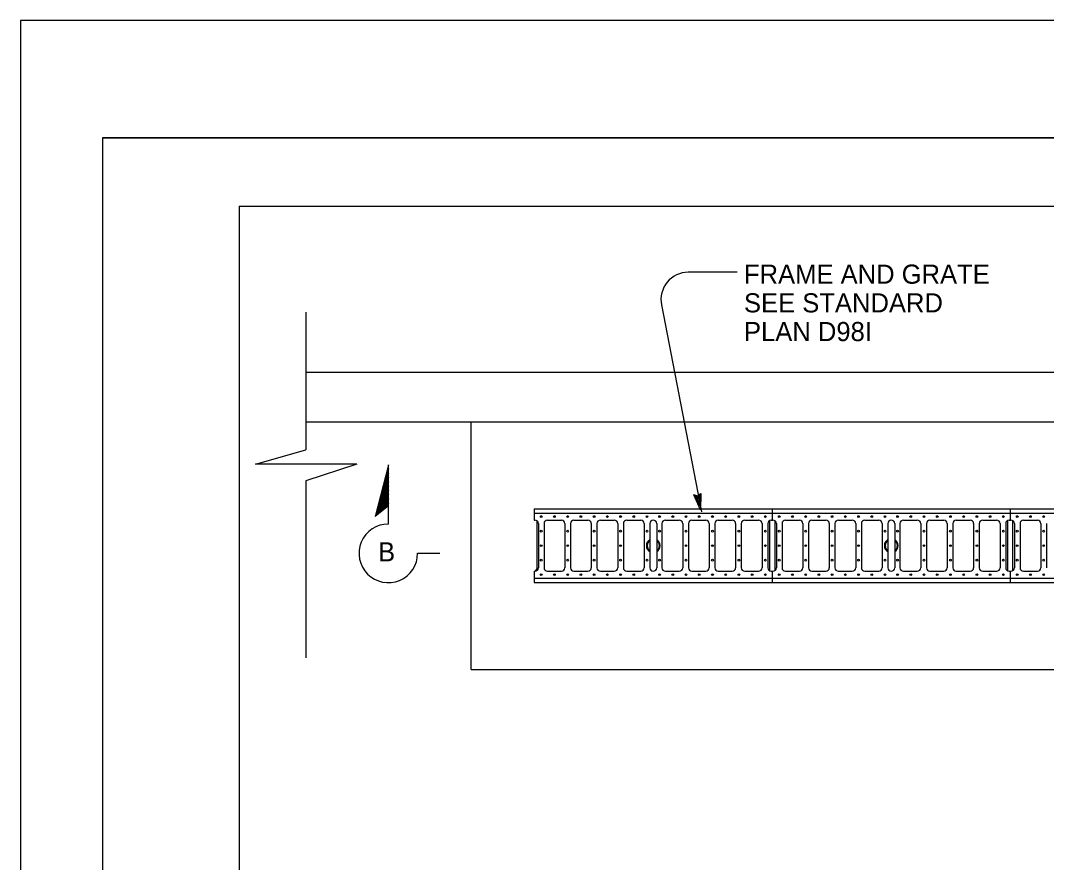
# Model space of a CAD drawing. Extents: x -893 to 867, y -474 to 712.
# Drawn here: x -893.5 to -517.9, y 403.8 to 712 of the extents above; entities that cross this region are included whole.
import ezdxf

# ---------------------------------------------------------------- set-up
doc = ezdxf.new("R2010")
doc.units = 0
for name, color, linetype in [('10 Sheet Format', 7, 'Continuous'), ('22 Misc Cnst Det', 7, 'Continuous'), ('36 Drainage', 7, 'Continuous'), ('56 Stage 3 Anno', 7, 'Continuous'), ('57 Undefined', 7, 'Continuous'), ('60 Nongeo Data', 7, 'Continuous')]:
    doc.layers.add(name, color=color, linetype=linetype)

msp = doc.modelspace()

# ---------------------------------------------------------------- linework, layer by layer
at = {"layer": '10 Sheet Format'}
for p, q in [((-863.42, 668.96), (-863.42, -431.04)), ((-863.42, 668.96), (836.58, 668.96)), ((-813.45, 643.96), (811.54, 643.96)), ((-813.45, 643.96), (-813.45, -406.04)), ((-813.45, 643.96), (-813.45, -406.04))]:
    msp.add_line(p, q, dxfattribs=at)
for points in [[(-893.46, -474.04), (866.54, -474.04), (866.54, 711.96), (-893.46, 711.96)], [(-863.42, -431.04), (836.58, -431.04), (836.58, 668.96), (-863.42, 668.96)]]:
    msp.add_lwpolyline(points, close=True, dxfattribs=at)
at = {"layer": '22 Misc Cnst Det'}
for p, q in [((-758.8, 549.37), (-763.63, 530.42)), ((-758.8, 527.66), (-758.8, 549.37)), ((-758.8, 547.81), (-763.13, 530.83)), ((-758.8, 546.25), (-762.63, 531.23)), ((-758.8, 544.69), (-762.13, 531.64)), ((-758.8, 543.14), (-761.63, 532.04)), ((-758.8, 541.58), (-761.12, 532.45)), ((-758.8, 540.02), (-760.62, 532.85)), ((-758.8, 538.46), (-760.12, 533.26)), ((-758.8, 534.33), (-763.63, 530.42)), ((-758.8, 536.9), (-759.62, 533.66)), ((-758.8, 535.34), (-759.12, 534.07)), ((-748.08, 516.95), (-739.93, 516.95))]:
    msp.add_line(p, q, dxfattribs=at)
msp.add_arc((-758.8, 516.95), 10.72, 90, 0.0005, dxfattribs=at)
at = {"layer": '36 Drainage'}
msp.add_lwpolyline([(-704.97, 510.43), (-704.51, 511.11)], dxfattribs=at)
at = {"layer": '56 Stage 3 Anno'}
for p, q in [((-631.1, 619.81), (-649.01, 619.81)), ((-788.96, 605.15), (-788.96, 554.87)), ((-658.83, 607.9), (-644.12, 532.13)), ((-807.47, 549.52), (-788.96, 554.87)), ((-770.39, 549.52), (-807.47, 549.52)), ((-770.39, 549.52), (-788.96, 543.49)), ((-788.96, 543.49), (-788.96, 478.71))]:
    msp.add_line(p, q, dxfattribs=at)
msp.add_lwpolyline([(-644.4, 538.86), (-644.57, 532.82), (-646.98, 538.36), (-646.6, 538.22), (-644.83, 534.16), (-644.7, 538.59), (-645.01, 538.32), (-645.09, 535.48), (-646.22, 538.08), (-645.83, 537.94), (-645.34, 536.82), (-645.31, 538.05), (-645.55, 537.84), (-646.98, 538.36), (-645.55, 537.84)], close=True, dxfattribs=at)
msp.add_arc((-649.01, 609.81), 10, 90, 190.9863, dxfattribs=at)
at = {"layer": '60 Nongeo Data'}
for p, q in [((-788.96, 583.28), (-123.43, 583.28)), ((-788.96, 565.13), (-123.43, 565.13)), ((-728.46, 474.37), (-728.46, 565.13)), ((-705.46, 533.24), (-123.43, 533.24)), ((-705.46, 533.24), (-705.46, 529.11)), ((-705.46, 531.65), (-618.34, 531.65)), ((-618.34, 533.24), (-618.34, 529.11)), ((-618.34, 531.65), (-531.22, 531.65)), ((-531.22, 533.24), (-531.22, 529.11)), ((-531.22, 531.65), (-444.1, 531.65)), ((-705.46, 529.11), (-705.15, 529.11)), ((-704.51, 528.94), (-704.51, 510.56)), ((-703.88, 527.84), (-703.88, 511.65)), ((-701.81, 527.84), (-701.81, 511.65)), ((-700.54, 529.11), (-695.47, 529.11)), ((-694.2, 527.84), (-694.2, 511.65)), ((-692.13, 527.84), (-692.13, 511.65)), ((-690.86, 529.11), (-685.79, 529.11)), ((-684.52, 527.84), (-684.52, 511.65)), ((-682.45, 527.84), (-682.45, 511.65)), ((-681.18, 529.11), (-676.1, 529.11)), ((-674.84, 527.84), (-674.84, 511.65)), ((-672.77, 527.84), (-672.77, 511.65)), ((-671.5, 529.11), (-666.43, 529.11)), ((-665.16, 527.84), (-665.16, 511.65)), ((-663.09, 527.84), (-663.09, 511.65)), ((-660.55, 527.84), (-660.55, 511.65)), ((-658.65, 527.84), (-658.65, 511.65)), ((-657.38, 529.11), (-652.3, 529.11)), ((-651.03, 527.84), (-651.03, 511.65)), ((-648.97, 527.84), (-648.97, 511.65)), ((-647.7, 529.11), (-642.62, 529.11)), ((-641.35, 527.84), (-641.35, 511.65)), ((-639.29, 527.84), (-639.29, 511.65)), ((-638.02, 529.11), (-632.94, 529.11)), ((-631.67, 527.84), (-631.67, 511.65)), ((-629.61, 527.84), (-629.61, 511.65)), ((-628.34, 529.11), (-623.26, 529.11)), ((-621.99, 527.84), (-621.99, 511.65)), ((-619.93, 527.84), (-619.93, 511.65)), ((-619.29, 528.94), (-619.29, 510.56)), ((-618.66, 529.11), (-618.34, 529.11)), ((-618.34, 529.11), (-618.02, 529.11)), ((-617.39, 528.94), (-617.39, 510.56)), ((-616.76, 527.84), (-616.76, 511.65)), ((-614.69, 527.84), (-614.69, 511.65)), ((-613.42, 529.11), (-608.34, 529.11)), ((-607.07, 527.84), (-607.07, 511.65)), ((-605.01, 527.84), (-605.01, 511.65)), ((-603.74, 529.11), (-598.66, 529.11)), ((-597.39, 527.84), (-597.39, 511.65)), ((-595.33, 527.84), (-595.33, 511.65)), ((-594.06, 529.11), (-588.98, 529.11)), ((-587.71, 527.84), (-587.71, 511.65)), ((-585.65, 527.84), (-585.65, 511.65)), ((-584.38, 529.11), (-579.3, 529.11)), ((-578.04, 527.84), (-578.04, 511.65)), ((-575.97, 527.84), (-575.97, 511.65)), ((-573.43, 527.84), (-573.43, 511.65)), ((-571.53, 527.84), (-571.53, 511.65)), ((-570.26, 529.11), (-565.18, 529.11)), ((-563.91, 527.84), (-563.91, 511.65)), ((-561.85, 527.84), (-561.85, 511.65)), ((-560.58, 529.11), (-555.5, 529.11)), ((-554.23, 527.84), (-554.23, 511.65)), ((-552.17, 527.84), (-552.17, 511.65)), ((-550.9, 529.11), (-545.82, 529.11)), ((-544.55, 527.84), (-544.55, 511.65)), ((-542.49, 527.84), (-542.49, 511.65)), ((-541.22, 529.11), (-536.14, 529.11)), ((-534.87, 527.84), (-534.87, 511.65)), ((-532.81, 527.84), (-532.81, 511.65)), ((-532.17, 528.94), (-532.17, 510.56)), ((-531.54, 529.11), (-531.22, 529.11)), ((-531.22, 529.11), (-530.9, 529.11)), ((-530.27, 528.94), (-530.27, 510.56)), ((-529.63, 527.84), (-529.63, 511.65)), ((-527.57, 527.84), (-527.57, 511.65)), ((-526.3, 529.11), (-521.22, 529.11)), ((-519.95, 527.84), (-519.95, 511.65)), ((-517.89, 527.84), (-517.89, 511.65)), ((-705.46, 510.38), (-705.46, 506.26)), ((-705.46, 510.38), (-705.15, 510.38)), ((-705.46, 507.85), (-618.34, 507.85)), ((-700.54, 510.38), (-695.47, 510.38)), ((-690.86, 510.38), (-685.79, 510.38)), ((-681.18, 510.38), (-676.1, 510.38)), ((-671.5, 510.38), (-666.43, 510.38)), ((-657.38, 510.38), (-652.3, 510.38)), ((-647.7, 510.38), (-642.62, 510.38)), ((-638.02, 510.38), (-632.94, 510.38)), ((-628.34, 510.38), (-623.26, 510.38)), ((-618.66, 510.38), (-618.34, 510.38)), ((-618.34, 510.38), (-618.34, 506.26)), ((-618.34, 510.38), (-618.02, 510.38)), ((-618.34, 507.85), (-531.22, 507.85)), ((-613.42, 510.38), (-608.34, 510.38)), ((-603.74, 510.38), (-598.66, 510.38)), ((-594.06, 510.38), (-588.98, 510.38)), ((-584.38, 510.38), (-579.3, 510.38)), ((-570.26, 510.38), (-565.18, 510.38)), ((-560.58, 510.38), (-555.5, 510.38)), ((-550.9, 510.38), (-545.82, 510.38)), ((-541.22, 510.38), (-536.14, 510.38)), ((-531.54, 510.38), (-531.22, 510.38)), ((-531.22, 510.38), (-531.22, 506.26)), ((-531.22, 510.38), (-530.9, 510.38)), ((-531.22, 507.85), (-444.1, 507.85)), ((-526.3, 510.38), (-521.22, 510.38)), ((-705.46, 506.26), (-123.43, 506.26)), ((-728.46, 474.37), (-123.43, 474.37))]:
    msp.add_line(p, q, dxfattribs=at)
for centre in [(-702.84, 530.38), (-698, 530.38), (-693.16, 530.38), (-688.32, 530.38), (-683.48, 530.38), (-678.64, 530.38), (-673.8, 530.38), (-668.96, 530.38), (-664.12, 530.38), (-659.52, 530.38), (-654.68, 530.38), (-649.84, 530.38), (-645, 530.38), (-640.16, 530.38), (-635.32, 530.38), (-630.48, 530.38), (-625.64, 530.38), (-620.8, 530.38), (-615.72, 530.38), (-610.88, 530.38), (-606.04, 530.38), (-601.2, 530.38), (-596.36, 530.38), (-591.52, 530.38), (-586.68, 530.38), (-581.84, 530.38), (-577, 530.38), (-572.4, 530.38), (-567.56, 530.38), (-562.72, 530.38), (-557.88, 530.38), (-553.04, 530.38), (-548.2, 530.38), (-543.36, 530.38), (-538.52, 530.38), (-533.68, 530.38), (-528.6, 530.38), (-523.76, 530.38), (-518.92, 530.38), (-702.84, 525.06), (-693.16, 525.06), (-683.48, 525.06), (-673.8, 525.06), (-664.12, 525.06), (-659.52, 525.06), (-649.84, 525.06), (-640.16, 525.06), (-630.48, 525.06), (-620.8, 525.06), (-615.72, 525.06), (-606.04, 525.06), (-596.36, 525.06), (-586.68, 525.06), (-577, 525.06), (-572.4, 525.06), (-562.72, 525.06), (-553.04, 525.06), (-543.36, 525.06), (-533.68, 525.06), (-528.6, 525.06), (-518.92, 525.06), (-702.84, 519.75), (-693.16, 519.75), (-683.48, 519.75), (-673.8, 519.75), (-649.84, 519.75), (-640.16, 519.75), (-630.48, 519.75), (-620.8, 519.75), (-615.72, 519.75), (-606.04, 519.75), (-596.36, 519.75), (-586.68, 519.75), (-562.72, 519.75), (-553.04, 519.75), (-543.36, 519.75), (-533.68, 519.75), (-528.6, 519.75), (-518.92, 519.75), (-702.84, 514.43), (-693.16, 514.43), (-683.48, 514.43), (-673.8, 514.43), (-664.12, 514.43), (-659.52, 514.43), (-649.84, 514.43), (-640.16, 514.43), (-630.48, 514.43), (-620.8, 514.43), (-615.72, 514.43), (-606.04, 514.43), (-596.36, 514.43), (-586.68, 514.43), (-577, 514.43), (-572.4, 514.43), (-562.72, 514.43), (-553.04, 514.43), (-543.36, 514.43), (-533.68, 514.43), (-528.6, 514.43), (-518.92, 514.43), (-702.84, 509.12), (-698, 509.12), (-693.16, 509.12), (-688.32, 509.12), (-683.48, 509.12), (-678.64, 509.12), (-673.8, 509.12), (-668.96, 509.12), (-664.12, 509.12), (-659.52, 509.12), (-654.68, 509.12), (-649.84, 509.12), (-645, 509.12), (-640.16, 509.12), (-635.32, 509.12), (-630.48, 509.12), (-625.64, 509.12), (-620.8, 509.12), (-615.72, 509.12), (-610.88, 509.12), (-606.04, 509.12), (-601.2, 509.12), (-596.36, 509.12), (-591.52, 509.12), (-586.68, 509.12), (-581.84, 509.12), (-577, 509.12), (-572.4, 509.12), (-567.56, 509.12), (-562.72, 509.12), (-557.88, 509.12), (-553.04, 509.12), (-548.2, 509.12), (-543.36, 509.12), (-538.52, 509.12), (-533.68, 509.12), (-528.6, 509.12), (-523.76, 509.12), (-518.92, 509.12)]:
    msp.add_circle(centre, 0.317, dxfattribs=at)
for centre, radius, start, end in [((-705.15, 527.84), 1.27, 0, 90), ((-700.54, 527.84), 1.27, 90, 180), ((-695.47, 527.84), 1.27, 0, 90), ((-690.86, 527.84), 1.27, 90, 180), ((-685.79, 527.84), 1.27, 0, 90), ((-681.18, 527.84), 1.27, 90, 180), ((-676.11, 527.84), 1.27, 0, 90), ((-671.5, 527.84), 1.27, 90, 180), ((-666.43, 527.84), 1.27, 0, 90), ((-661.82, 527.84), 1.27, 90, 180), ((-661.82, 527.84), 1.27, 0, 90), ((-657.38, 527.84), 1.27, 90, 180), ((-652.3, 527.84), 1.27, 0, 90), ((-647.7, 527.84), 1.27, 90, 180), ((-642.62, 527.84), 1.27, 0, 90), ((-638.02, 527.84), 1.27, 90, 180), ((-632.94, 527.84), 1.27, 0, 90), ((-628.34, 527.84), 1.27, 90, 180), ((-623.26, 527.84), 1.27, 0, 90), ((-618.66, 527.84), 1.27, 90, 180), ((-618.02, 527.84), 1.27, 0, 90), ((-613.42, 527.84), 1.27, 90, 180), ((-608.34, 527.84), 1.27, 0, 90), ((-603.74, 527.84), 1.27, 90, 180), ((-598.66, 527.84), 1.27, 0, 90), ((-594.06, 527.84), 1.27, 90, 180), ((-588.98, 527.84), 1.27, 0, 90), ((-584.38, 527.84), 1.27, 90, 180), ((-579.3, 527.84), 1.27, 0, 90), ((-574.7, 527.84), 1.27, 90, 180), ((-574.7, 527.84), 1.27, 0, 90), ((-570.26, 527.84), 1.27, 90, 180), ((-565.18, 527.84), 1.27, 0, 90), ((-560.58, 527.84), 1.27, 90, 180), ((-555.5, 527.84), 1.27, 0, 90), ((-550.9, 527.84), 1.27, 90, 180), ((-545.82, 527.84), 1.27, 0, 90), ((-541.22, 527.84), 1.27, 90, 180), ((-536.14, 527.84), 1.27, 0, 90), ((-531.54, 527.84), 1.27, 90, 180), ((-530.9, 527.84), 1.27, 0, 90), ((-526.3, 527.84), 1.27, 90, 180), ((-521.22, 527.84), 1.27, 0, 90), ((-661.82, 519.75), 2.54, 120, 240), ((-661.82, 519.75), 2.22, 124.8499, 235.1501), ((-661.82, 519.75), 2.54, 300, 60), ((-661.82, 519.75), 2.22, 304.8499, 55.1501), ((-574.7, 519.75), 2.54, 120, 240), ((-574.7, 519.75), 2.22, 124.8499, 235.1501), ((-574.7, 519.75), 2.54, 300, 60), ((-574.7, 519.75), 2.22, 304.8499, 55.1501), ((-705.15, 511.65), 1.27, 270, 360), ((-700.54, 511.65), 1.27, 180, 270), ((-695.47, 511.65), 1.27, 270, 360), ((-690.86, 511.65), 1.27, 180, 270), ((-685.79, 511.65), 1.27, 270, 360), ((-681.18, 511.65), 1.27, 180, 270), ((-676.11, 511.65), 1.27, 270, 360), ((-671.5, 511.65), 1.27, 180, 270), ((-666.43, 511.65), 1.27, 270, 0), ((-661.82, 511.65), 1.27, 180, 270), ((-661.82, 511.65), 1.27, 270, 0), ((-657.38, 511.65), 1.27, 180, 270), ((-652.3, 511.65), 1.27, 270, 360), ((-647.7, 511.65), 1.27, 180, 270), ((-642.62, 511.65), 1.27, 270, 360), ((-638.02, 511.65), 1.27, 180, 270), ((-632.94, 511.65), 1.27, 270, 360), ((-628.34, 511.65), 1.27, 180, 270), ((-623.26, 511.65), 1.27, 270, 0), ((-618.66, 511.65), 1.27, 180, 270), ((-618.02, 511.65), 1.27, 270, 360), ((-613.42, 511.65), 1.27, 180, 270), ((-608.34, 511.65), 1.27, 270, 360), ((-603.74, 511.65), 1.27, 180, 270), ((-598.66, 511.65), 1.27, 270, 360), ((-594.06, 511.65), 1.27, 180, 270), ((-588.98, 511.65), 1.27, 270, 360), ((-584.38, 511.65), 1.27, 180, 270), ((-579.3, 511.65), 1.27, 270, 0), ((-574.7, 511.65), 1.27, 180, 270), ((-574.7, 511.65), 1.27, 270, 0), ((-570.26, 511.65), 1.27, 180, 270), ((-565.18, 511.65), 1.27, 270, 360), ((-560.58, 511.65), 1.27, 180, 270), ((-555.5, 511.65), 1.27, 270, 360), ((-550.9, 511.65), 1.27, 180, 270), ((-545.82, 511.65), 1.27, 270, 360), ((-541.22, 511.65), 1.27, 180, 270), ((-536.14, 511.65), 1.27, 270, 0), ((-531.54, 511.65), 1.27, 180, 270), ((-530.9, 511.65), 1.27, 270, 360), ((-526.3, 511.65), 1.27, 180, 270), ((-521.22, 511.65), 1.27, 270, 360)]:
    msp.add_arc(centre, radius, start, end, dxfattribs=at)

# ---------------------------------------------------------------- texts
at = {"layer": '36 Drainage'}
for p in [(-695.42, 533.29), (-660.97, 533.29), (-649.04, 532.87)]:
    msp.add_text('.', height=1.02, dxfattribs=at).set_placement(p)
at = {"layer": '57 Undefined'}
for s, p in [('FRAME AND GRATE', (-628.62, 615.62)), ('SEE STANDARD', (-628.62, 605.12)), ('PLAN D98I', (-628.62, 594.62)), ('B', (-762.57, 513.99))]:
    msp.add_text(s, height=7, dxfattribs=at).set_placement(p)

doc.saveas('drawing.dxf')
